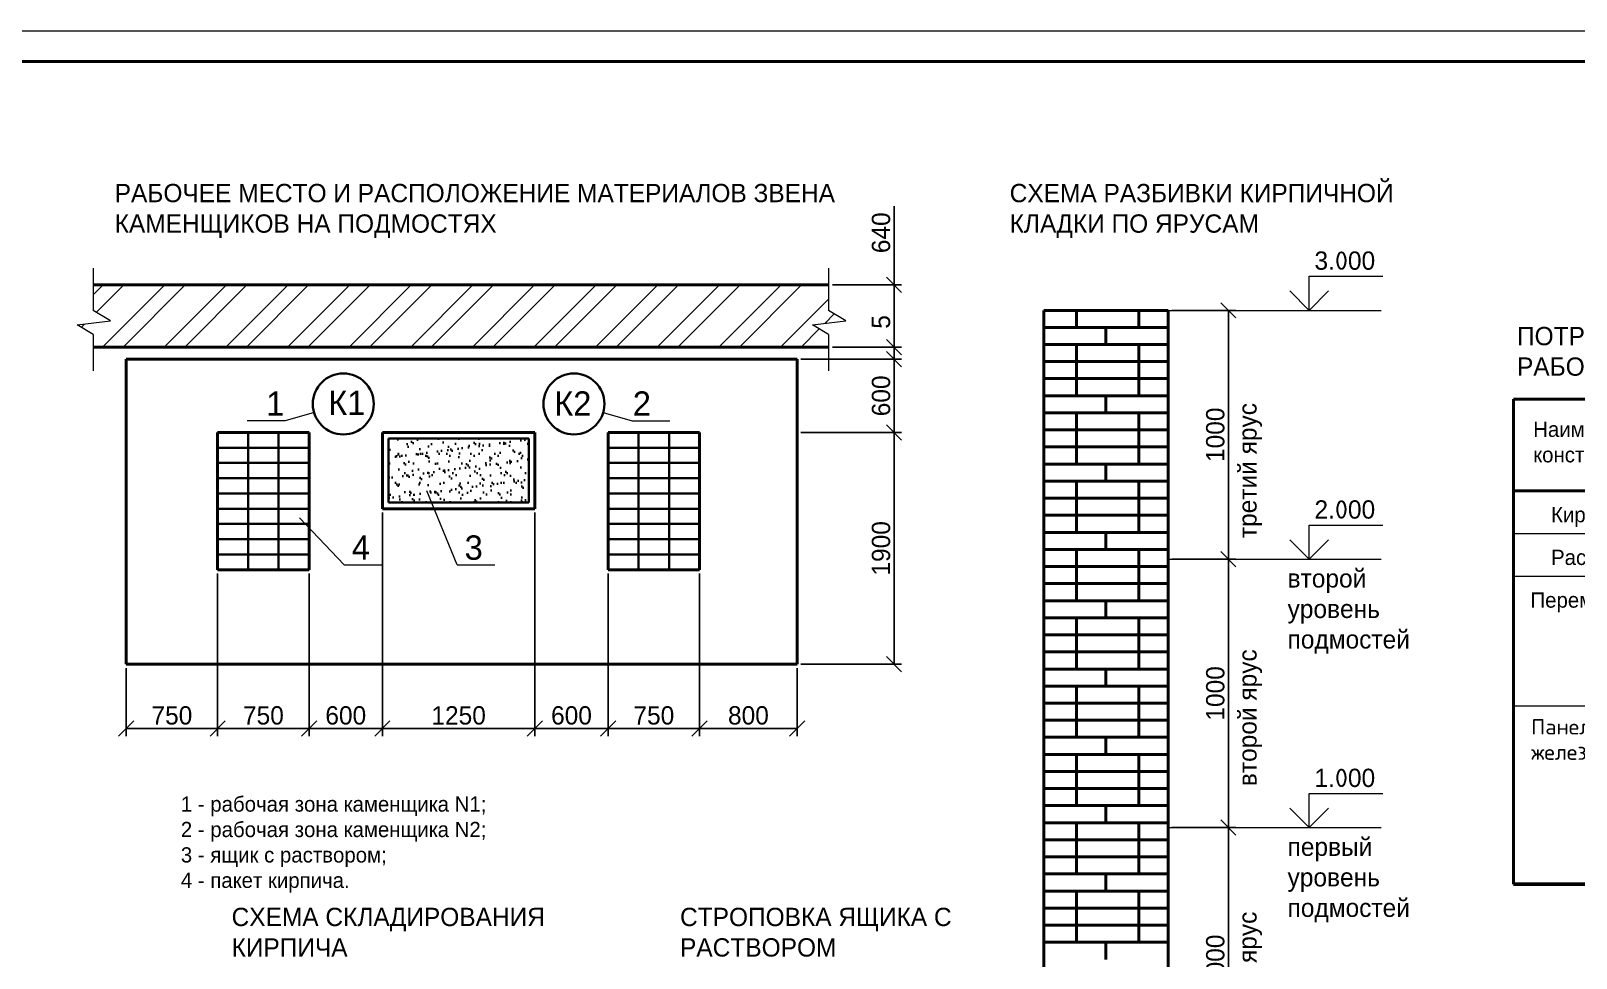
# Model space of a CAD drawing. Header units: millimetres. Extents: x 707 to 5070, y -235 to 1028.
# Drawn here: x 3552.6 to 3805.8, y 209.7 to 361.7 of the extents above; entities that cross this region are included whole.
import ezdxf

# ---------------------------------------------------------------- set-up
doc = ezdxf.new("R2010")
doc.units = ezdxf.units.MM
for name, color, linetype, lineweight in [('Основная', 7, 'Continuous', 40), ('Средняя', 94, 'Continuous', 30), ('Тонкая', 5, 'Continuous', 15)]:
    doc.layers.add(name, color=color, linetype=linetype, lineweight=lineweight)
doc.dimstyles.new('20', dxfattribs={"dimtxt": 3, "dimasz": 2.5, "dimexe": 1.25, "dimexo": 0.625, "dimtad": 1, "dimdec": 0, "dimlfac": 20, "dimtxsty": 'Standard', "dimblk": 'OBLIQUE', "dimcen": 2.5, "dimadec": 0, "dimazin": 0, "dimtfac": 1, "dimtdec": 0, "dimtmove": 0, "dimatfit": 3, "dimldrblk": 'OBLIQUE', "dimfxl": 0, "dimarcsym": 0})
doc.dimstyles.new('50', dxfattribs={"dimtxt": 5, "dimasz": 2.5, "dimexe": 1.25, "dimexo": 0.625, "dimtad": 1, "dimdec": 0, "dimlfac": 50, "dimtxsty": 'Standard', "dimblk": 'OBLIQUE', "dimcen": 2.5, "dimadec": 0, "dimazin": 0, "dimtfac": 1, "dimtdec": 0, "dimtmove": 0, "dimatfit": 3, "dimldrblk": 'OBLIQUE', "dimfxl": 0, "dimarcsym": 0})

# ---------------------------------------------------------------- blocks, each defined once
blk = doc.blocks.new('_Oblique')
at = {"color": 0, "linetype": 'ByBlock', "lineweight": -2}
blk.add_line((-0.5, -0.5), (0.5, 0.5), dxfattribs=at)
blk = doc.blocks.new('*D113')
at = {"layer": 'Defpoints', "color": 0, "lineweight": 50}
for p in [(3738.97, 315.92), (3748.84, 315.92), (3738.97, 275.12)]:
    blk.add_point(p, dxfattribs=at)
at = {"layer": 'Тонкая', "color": 0, "lineweight": -2}
for p, q in [((3739.6, 315.92), (3750.09, 315.92)), ((3748.84, 275.12), (3748.84, 315.92)), ((3739.6, 275.12), (3750.09, 275.12))]:
    blk.add_line(p, q, dxfattribs=at)
at = {"layer": 'Тонкая', "color": 0, "lineweight": -2, "xscale": 2.5, "yscale": 2.5, "zscale": 2.5}
for p, rotation in [((3748.84, 315.92), 90), ((3748.84, 275.12), 270)]:
    blk.add_blockref('_Oblique', p, dxfattribs=dict(at, rotation=rotation))
at = {"layer": 'Тонкая', "color": 0, "insert": (3746.71, 295.52), "char_height": 3, "attachment_point": 5, "rotation": 90}
blk.add_mtext('1000', dxfattribs=at)
blk = doc.blocks.new('*D112')
at = {"layer": 'Defpoints', "color": 0, "lineweight": 50}
for p in [(3738.97, 275.12), (3748.84, 275.12), (3738.97, 231.12)]:
    blk.add_point(p, dxfattribs=at)
at = {"layer": 'Тонкая', "color": 0, "lineweight": -2}
for p, q in [((3739.6, 275.12), (3750.09, 275.12)), ((3748.84, 231.12), (3748.84, 275.12)), ((3739.6, 231.12), (3750.09, 231.12))]:
    blk.add_line(p, q, dxfattribs=at)
at = {"layer": 'Тонкая', "color": 0, "lineweight": -2, "xscale": 2.5, "yscale": 2.5, "zscale": 2.5}
for p, rotation in [((3748.84, 275.12), 90), ((3748.84, 231.12), 270)]:
    blk.add_blockref('_Oblique', p, dxfattribs=dict(at, rotation=rotation))
at = {"layer": 'Тонкая', "color": 0, "insert": (3746.71, 253.12), "char_height": 3, "attachment_point": 5, "rotation": 90}
blk.add_mtext('1000', dxfattribs=at)
blk = doc.blocks.new('*D111')
at = {"layer": 'Defpoints', "color": 0, "lineweight": 50}
for p in [(3738.97, 231.12), (3748.84, 231.12), (3738.97, 187.12)]:
    blk.add_point(p, dxfattribs=at)
at = {"layer": 'Тонкая', "color": 0, "lineweight": -2}
for p, q in [((3739.6, 231.12), (3750.09, 231.12)), ((3748.84, 187.12), (3748.84, 231.12)), ((3739.6, 187.12), (3750.09, 187.12))]:
    blk.add_line(p, q, dxfattribs=at)
at = {"layer": 'Тонкая', "color": 0, "lineweight": -2, "xscale": 2.5, "yscale": 2.5, "zscale": 2.5}
for p, rotation in [((3748.84, 231.12), 90), ((3748.84, 187.12), 270)]:
    blk.add_blockref('_Oblique', p, dxfattribs=dict(at, rotation=rotation))
at = {"layer": 'Тонкая', "color": 0, "insert": (3746.71, 209.12), "char_height": 3, "attachment_point": 5, "rotation": 90}
blk.add_mtext('1000', dxfattribs=at)
blk = doc.blocks.new('*D110')
at = {"layer": 'Defpoints', "color": 0, "lineweight": 50}
for p in [(3583.17, 273.4), (3568.17, 257.9), (3568.17, 247.38)]:
    blk.add_point(p, dxfattribs=at)
at = {"layer": 'Тонкая', "color": 0, "lineweight": -2}
for p, q in [((3583.17, 272.77), (3583.17, 246.13)), ((3568.17, 257.27), (3568.17, 246.13)), ((3583.17, 247.38), (3568.17, 247.38))]:
    blk.add_line(p, q, dxfattribs=at)
at = {"layer": 'Тонкая', "color": 0, "lineweight": -2, "xscale": 2.5, "yscale": 2.5, "zscale": 2.5, "rotation": 180}
blk.add_blockref('_Oblique', (3568.17, 247.38), dxfattribs=at)
at = {"layer": 'Тонкая', "color": 0, "lineweight": -2, "xscale": 2.5, "yscale": 2.5, "zscale": 2.5}
blk.add_blockref('_Oblique', (3583.17, 247.38), dxfattribs=at)
at = {"layer": 'Тонкая', "color": 0, "insert": (3575.67, 249.5), "char_height": 3, "attachment_point": 5}
blk.add_mtext('750', dxfattribs=at)
blk = doc.blocks.new('*D109')
at = {"layer": 'Defpoints', "color": 0, "lineweight": 50}
for p in [(3583.17, 273.4), (3598.17, 273.4), (3583.17, 247.38)]:
    blk.add_point(p, dxfattribs=at)
at = {"layer": 'Тонкая', "color": 0, "lineweight": -2}
for p, q in [((3583.17, 272.77), (3583.17, 246.13)), ((3598.17, 272.77), (3598.17, 246.13)), ((3598.17, 247.38), (3583.17, 247.38))]:
    blk.add_line(p, q, dxfattribs=at)
at = {"layer": 'Тонкая', "color": 0, "lineweight": -2, "xscale": 2.5, "yscale": 2.5, "zscale": 2.5, "rotation": 180}
blk.add_blockref('_Oblique', (3583.17, 247.38), dxfattribs=at)
at = {"layer": 'Тонкая', "color": 0, "lineweight": -2, "xscale": 2.5, "yscale": 2.5, "zscale": 2.5}
blk.add_blockref('_Oblique', (3598.17, 247.38), dxfattribs=at)
at = {"layer": 'Тонкая', "color": 0, "insert": (3590.67, 249.5), "char_height": 3, "attachment_point": 5}
blk.add_mtext('750', dxfattribs=at)
blk = doc.blocks.new('*D108')
at = {"layer": 'Defpoints', "color": 0, "lineweight": 50}
for p in [(3610.17, 283.4), (3598.17, 273.4), (3598.17, 247.38)]:
    blk.add_point(p, dxfattribs=at)
at = {"layer": 'Тонкая', "color": 0, "lineweight": -2}
for p, q in [((3610.17, 282.77), (3610.17, 246.13)), ((3598.17, 272.77), (3598.17, 246.13)), ((3610.17, 247.38), (3598.17, 247.38))]:
    blk.add_line(p, q, dxfattribs=at)
at = {"layer": 'Тонкая', "color": 0, "lineweight": -2, "xscale": 2.5, "yscale": 2.5, "zscale": 2.5, "rotation": 180}
blk.add_blockref('_Oblique', (3598.17, 247.38), dxfattribs=at)
at = {"layer": 'Тонкая', "color": 0, "lineweight": -2, "xscale": 2.5, "yscale": 2.5, "zscale": 2.5}
blk.add_blockref('_Oblique', (3610.17, 247.38), dxfattribs=at)
at = {"layer": 'Тонкая', "color": 0, "insert": (3604.17, 249.5), "char_height": 3, "attachment_point": 5}
blk.add_mtext('600', dxfattribs=at)
blk = doc.blocks.new('*D107')
at = {"layer": 'Defpoints', "color": 0, "lineweight": 50}
for p in [(3610.17, 283.4), (3635.17, 283.4), (3610.17, 247.38)]:
    blk.add_point(p, dxfattribs=at)
at = {"layer": 'Тонкая', "color": 0, "lineweight": -2}
for p, q in [((3610.17, 282.77), (3610.17, 246.13)), ((3635.17, 282.77), (3635.17, 246.13)), ((3635.17, 247.38), (3610.17, 247.38))]:
    blk.add_line(p, q, dxfattribs=at)
at = {"layer": 'Тонкая', "color": 0, "lineweight": -2, "xscale": 2.5, "yscale": 2.5, "zscale": 2.5, "rotation": 180}
blk.add_blockref('_Oblique', (3610.17, 247.38), dxfattribs=at)
at = {"layer": 'Тонкая', "color": 0, "lineweight": -2, "xscale": 2.5, "yscale": 2.5, "zscale": 2.5}
blk.add_blockref('_Oblique', (3635.17, 247.38), dxfattribs=at)
at = {"layer": 'Тонкая', "color": 0, "insert": (3622.67, 249.5), "char_height": 3, "attachment_point": 5}
blk.add_mtext('1250', dxfattribs=at)
blk = doc.blocks.new('*D106')
at = {"layer": 'Defpoints', "color": 0, "lineweight": 50}
for p in [(3635.17, 283.4), (3647.17, 273.4), (3635.17, 247.38)]:
    blk.add_point(p, dxfattribs=at)
at = {"layer": 'Тонкая', "color": 0, "lineweight": -2}
for p, q in [((3635.17, 282.77), (3635.17, 246.13)), ((3647.17, 272.77), (3647.17, 246.13)), ((3647.17, 247.38), (3635.17, 247.38))]:
    blk.add_line(p, q, dxfattribs=at)
at = {"layer": 'Тонкая', "color": 0, "lineweight": -2, "xscale": 2.5, "yscale": 2.5, "zscale": 2.5, "rotation": 180}
blk.add_blockref('_Oblique', (3635.17, 247.38), dxfattribs=at)
at = {"layer": 'Тонкая', "color": 0, "lineweight": -2, "xscale": 2.5, "yscale": 2.5, "zscale": 2.5}
blk.add_blockref('_Oblique', (3647.17, 247.38), dxfattribs=at)
at = {"layer": 'Тонкая', "color": 0, "insert": (3641.17, 249.5), "char_height": 3, "attachment_point": 5}
blk.add_mtext('600', dxfattribs=at)
blk = doc.blocks.new('*D105')
at = {"layer": 'Defpoints', "color": 0, "lineweight": 50}
for p in [(3647.17, 273.4), (3662.17, 273.4), (3647.17, 247.38)]:
    blk.add_point(p, dxfattribs=at)
at = {"layer": 'Тонкая', "color": 0, "lineweight": -2}
for p, q in [((3647.17, 272.77), (3647.17, 246.13)), ((3662.17, 272.77), (3662.17, 246.13)), ((3662.17, 247.38), (3647.17, 247.38))]:
    blk.add_line(p, q, dxfattribs=at)
at = {"layer": 'Тонкая', "color": 0, "lineweight": -2, "xscale": 2.5, "yscale": 2.5, "zscale": 2.5, "rotation": 180}
blk.add_blockref('_Oblique', (3647.17, 247.38), dxfattribs=at)
at = {"layer": 'Тонкая', "color": 0, "lineweight": -2, "xscale": 2.5, "yscale": 2.5, "zscale": 2.5}
blk.add_blockref('_Oblique', (3662.17, 247.38), dxfattribs=at)
at = {"layer": 'Тонкая', "color": 0, "insert": (3654.67, 249.5), "char_height": 3, "attachment_point": 5}
blk.add_mtext('750', dxfattribs=at)
blk = doc.blocks.new('*D104')
at = {"layer": 'Defpoints', "color": 0, "lineweight": 50}
for p in [(3662.17, 273.4), (3678.17, 257.9), (3662.17, 247.38)]:
    blk.add_point(p, dxfattribs=at)
at = {"layer": 'Тонкая', "color": 0, "lineweight": -2}
for p, q in [((3662.17, 272.77), (3662.17, 246.13)), ((3678.17, 257.27), (3678.17, 246.13)), ((3678.17, 247.38), (3662.17, 247.38))]:
    blk.add_line(p, q, dxfattribs=at)
at = {"layer": 'Тонкая', "color": 0, "lineweight": -2, "xscale": 2.5, "yscale": 2.5, "zscale": 2.5, "rotation": 180}
blk.add_blockref('_Oblique', (3662.17, 247.38), dxfattribs=at)
at = {"layer": 'Тонкая', "color": 0, "lineweight": -2, "xscale": 2.5, "yscale": 2.5, "zscale": 2.5}
blk.add_blockref('_Oblique', (3678.17, 247.38), dxfattribs=at)
at = {"layer": 'Тонкая', "color": 0, "insert": (3670.17, 249.5), "char_height": 3, "attachment_point": 5}
blk.add_mtext('800', dxfattribs=at)
blk = doc.blocks.new('*D103')
at = {"layer": 'Defpoints', "color": 0, "lineweight": 50}
for p in [(3683.32, 309.9), (3694.04, 309.9), (3678.17, 307.9)]:
    blk.add_point(p, dxfattribs=at)
at = {"layer": 'Тонкая', "color": 0, "lineweight": -2}
for p, q in [((3694.04, 309.9), (3694.04, 315.65)), ((3683.94, 309.9), (3695.29, 309.9)), ((3694.04, 307.9), (3694.04, 309.9)), ((3678.79, 307.9), (3695.29, 307.9))]:
    blk.add_line(p, q, dxfattribs=at)
at = {"layer": 'Тонкая', "color": 0, "lineweight": -2, "xscale": 2.5, "yscale": 2.5, "zscale": 2.5}
for p, rotation in [((3694.04, 309.9), 90), ((3694.04, 307.9), 270)]:
    blk.add_blockref('_Oblique', p, dxfattribs=dict(at, rotation=rotation))
at = {"layer": 'Тонкая', "color": 0, "insert": (3691.92, 314.02), "char_height": 3, "attachment_point": 5, "rotation": 90}
blk.add_mtext('5', dxfattribs=at)
blk = doc.blocks.new('*D102')
at = {"layer": 'Defpoints', "color": 0, "lineweight": 50}
for p in [(3683.32, 320.1), (3694.04, 320.1), (3683.32, 309.9)]:
    blk.add_point(p, dxfattribs=at)
at = {"layer": 'Тонкая', "color": 0, "lineweight": -2}
for p, q in [((3694.04, 320.1), (3694.04, 333.01)), ((3683.94, 320.1), (3695.29, 320.1)), ((3694.04, 309.9), (3694.04, 320.1)), ((3683.94, 309.9), (3695.29, 309.9))]:
    blk.add_line(p, q, dxfattribs=at)
at = {"layer": 'Тонкая', "color": 0, "lineweight": -2, "xscale": 2.5, "yscale": 2.5, "zscale": 2.5}
for p, rotation in [((3694.04, 320.1), 90), ((3694.04, 309.9), 270)]:
    blk.add_blockref('_Oblique', p, dxfattribs=dict(at, rotation=rotation))
at = {"layer": 'Тонкая', "color": 0, "insert": (3691.92, 328.64), "char_height": 3, "attachment_point": 5, "rotation": 90}
blk.add_mtext('640', dxfattribs=at)
blk = doc.blocks.new('*D100')
at = {"layer": 'Defpoints', "color": 0, "lineweight": 50}
for p in [(3694.04, 307.9), (3694.04, 307.9), (3678.17, 295.9)]:
    blk.add_point(p, dxfattribs=at)
at = {"layer": 'Тонкая', "color": 0, "lineweight": -2}
for p, q in [((3693.42, 307.9), (3692.79, 307.9)), ((3694.04, 295.9), (3694.04, 307.9)), ((3678.79, 295.9), (3695.29, 295.9))]:
    blk.add_line(p, q, dxfattribs=at)
at = {"layer": 'Тонкая', "color": 0, "lineweight": -2, "xscale": 2.5, "yscale": 2.5, "zscale": 2.5}
for p, rotation in [((3694.04, 307.9), 90), ((3694.04, 295.9), 270)]:
    blk.add_blockref('_Oblique', p, dxfattribs=dict(at, rotation=rotation))
at = {"layer": 'Тонкая', "color": 0, "insert": (3691.92, 301.9), "char_height": 3, "attachment_point": 5, "rotation": 90}
blk.add_mtext('600', dxfattribs=at)
blk = doc.blocks.new('*D101')
at = {"layer": 'Defpoints', "color": 0, "lineweight": 50}
for p in [(3678.17, 295.9), (3694.04, 295.9), (3678.17, 257.9)]:
    blk.add_point(p, dxfattribs=at)
at = {"layer": 'Тонкая', "color": 0, "lineweight": -2}
for p, q in [((3678.79, 295.9), (3695.29, 295.9)), ((3694.04, 257.9), (3694.04, 295.9)), ((3678.79, 257.9), (3695.29, 257.9))]:
    blk.add_line(p, q, dxfattribs=at)
at = {"layer": 'Тонкая', "color": 0, "lineweight": -2, "xscale": 2.5, "yscale": 2.5, "zscale": 2.5}
for p, rotation in [((3694.04, 295.9), 90), ((3694.04, 257.9), 270)]:
    blk.add_blockref('_Oblique', p, dxfattribs=dict(at, rotation=rotation))
at = {"layer": 'Тонкая', "color": 0, "insert": (3691.92, 276.9), "char_height": 3, "attachment_point": 5, "rotation": 90}
blk.add_mtext('1900', dxfattribs=at)

msp = doc.modelspace()

# ---------------------------------------------------------------- hatches: boundary and pattern name
at = {"layer": 'Средняя'}
h = msp.add_hatch(dxfattribs=at)
h.set_pattern_fill('AR-SAND', color=0, scale=0.05, style=0)
h.set_pattern_definition([(37.5, (4133.3109, 646.5383), (-0.0800016, 2.447066), [0, -1.9304, 0, -2.159, 0, -2.06375]), (7.5, (4133.311, 646.5383), (2.247616, 3.584126), [0, -1.0414, 0, -1.7399, 0, -0.66675]), (327.5, (4131.7488, 646.5383), (3.954962, 0.007186), [0, -0.635, 0, -2.286, 0, -2.9845]), (317.5, (4131.7488, 646.5383), (3.817782, 1.114647), [0, -0.3175, 0, -1.4986, 0, -1.7145])])
h.paths.add_polyline_path([(3634.1664, 294.895), (3622.6664, 294.895), (3611.1664, 294.895), (3611.1664, 284.395), (3622.6664, 284.395), (3634.1664, 284.395)])
at = {"layer": 'Тонкая'}
h = msp.add_hatch(dxfattribs=at)
h.set_pattern_fill('ANSI32', color=0, scale=0.75, style=0)
h.set_pattern_definition([(45, (4133.311, 646.538), (-5.051394, 5.051394), []), (45, (4136.6784, 646.538), (-5.051394, 5.051394), [])])
h.paths.add_polyline_path([(3683.3188, 315.8817), (3683.3188, 320.095), (3562.7769, 320.095), (3562.7769, 315.8817), (3565.5976, 314.2039), (3560.1488, 313.522), (3562.7769, 311.9433), (3562.7769, 309.895), (3683.3188, 309.895), (3683.3188, 311.9433), (3680.6907, 313.522), (3686.1395, 314.2039)])

# ---------------------------------------------------------------- linework, layer by layer
at = {"lineweight": 50}
msp.add_line((3795.554, 221.8672), (3980.371, 221.8672), dxfattribs=at)
at = {"layer": 'Основная', "color": 0}
for p, q in [((3342.6208, 356.7339), (4158.6208, 356.7339)), ((3562.7769, 320.095), (3683.3188, 320.095)), ((3738.9726, 315.9201), (3718.5726, 315.9201)), ((3718.5726, 315.9201), (3718.5726, 175.9201)), ((3723.9726, 315.9201), (3723.9726, 313.1201)), ((3734.1726, 313.1201), (3734.1726, 315.9201)), ((3738.9726, 315.9201), (3738.9726, 187.1201)), ((3738.9726, 313.1201), (3718.5726, 313.1201)), ((3728.7726, 313.1201), (3728.7726, 310.3201)), ((3562.7769, 309.895), (3683.3188, 309.895)), ((3738.9726, 310.3201), (3718.5726, 310.3201)), ((3723.9726, 310.3201), (3723.9726, 301.9201)), ((3734.1726, 301.9201), (3734.1726, 310.3201)), ((3568.1664, 257.895), (3568.1664, 307.895)), ((3568.1664, 307.895), (3678.1664, 307.895)), ((3678.1664, 307.895), (3678.1664, 257.895)), ((3738.9726, 307.5201), (3718.5726, 307.5201)), ((3738.9726, 304.7201), (3718.5726, 304.7201)), ((3738.9726, 301.9201), (3718.5726, 301.9201)), ((3728.7726, 301.9201), (3728.7726, 299.1201)), ((3738.9726, 299.1201), (3718.5726, 299.1201)), ((3723.9726, 299.1201), (3723.9726, 290.7201)), ((3734.1726, 290.7201), (3734.1726, 299.1201)), ((3795.554, 301.3543), (3980.554, 301.3543)), ((3795.554, 301.3543), (3795.554, 221.8672)), ((3583.1664, 295.895), (3583.1664, 273.395)), ((3583.1664, 295.895), (3598.1664, 295.895)), ((3598.1664, 295.895), (3598.1664, 273.395)), ((3610.1664, 295.895), (3610.1664, 283.395)), ((3610.1664, 295.895), (3622.6664, 295.895)), ((3635.1664, 295.895), (3622.6664, 295.895)), ((3635.1664, 295.895), (3635.1664, 283.395)), ((3647.1664, 295.895), (3647.1664, 273.395)), ((3662.1664, 295.895), (3647.1664, 295.895)), ((3662.1664, 295.895), (3662.1664, 273.395)), ((3738.9726, 296.3201), (3718.5726, 296.3201)), ((3738.9726, 293.5201), (3718.5726, 293.5201)), ((3738.9726, 290.7201), (3718.5726, 290.7201)), ((3728.7726, 290.7201), (3728.7726, 287.9201)), ((3738.9726, 287.9201), (3718.5726, 287.9201)), ((3723.9726, 287.9201), (3723.9726, 279.5201)), ((3734.1726, 279.5201), (3734.1726, 287.9201)), ((3795.554, 286.3543), (3980.554, 286.3543)), ((3738.9726, 285.1201), (3718.5726, 285.1201)), ((3610.1664, 283.395), (3622.6664, 283.395)), ((3635.1664, 283.395), (3622.6664, 283.395)), ((3738.9726, 282.3201), (3718.5726, 282.3201)), ((3738.9726, 279.5201), (3718.5726, 279.5201)), ((3728.7726, 279.5201), (3728.7726, 276.7201)), ((3738.9726, 276.7201), (3718.5726, 276.7201)), ((3723.9726, 276.7201), (3723.9726, 268.3201)), ((3734.1726, 268.3201), (3734.1726, 276.7201)), ((3738.9726, 273.9201), (3718.5726, 273.9201)), ((3583.1664, 273.395), (3598.1664, 273.395)), ((3662.1664, 273.395), (3647.1664, 273.395)), ((3738.9726, 271.1201), (3718.5726, 271.1201)), ((3738.9726, 268.3201), (3718.5726, 268.3201)), ((3728.7726, 268.3201), (3728.7726, 265.5201)), ((3738.9726, 265.5201), (3718.5726, 265.5201)), ((3723.9726, 265.5201), (3723.9726, 257.1201)), ((3734.1726, 257.1201), (3734.1726, 265.5201)), ((3738.9726, 262.7201), (3718.5726, 262.7201)), ((3738.9726, 259.9201), (3718.5726, 259.9201)), ((3678.1664, 257.895), (3568.1664, 257.895)), ((3738.9726, 257.1201), (3718.5726, 257.1201)), ((3728.7726, 257.1201), (3728.7726, 254.3201)), ((3738.9726, 254.3201), (3718.5726, 254.3201)), ((3723.9726, 254.3201), (3723.9726, 245.9201)), ((3734.1726, 245.9201), (3734.1726, 254.3201)), ((3738.9726, 251.5201), (3718.5726, 251.5201)), ((3738.9726, 248.7201), (3718.5726, 248.7201)), ((3738.9726, 245.9201), (3718.5726, 245.9201)), ((3728.7726, 245.9201), (3728.7726, 243.1201)), ((3738.9726, 243.1201), (3718.5726, 243.1201)), ((3723.9726, 243.1201), (3723.9726, 234.7201)), ((3734.1726, 234.7201), (3734.1726, 243.1201)), ((3738.9726, 240.3201), (3718.5726, 240.3201)), ((3738.9726, 237.5201), (3718.5726, 237.5201)), ((3738.9726, 234.7201), (3718.5726, 234.7201)), ((3728.7726, 234.7201), (3728.7726, 231.9201)), ((3738.9726, 231.9201), (3718.5726, 231.9201)), ((3723.9726, 231.9201), (3723.9726, 223.5201)), ((3734.1726, 223.5201), (3734.1726, 231.9201)), ((3738.9726, 229.1201), (3718.5726, 229.1201)), ((3738.9726, 226.3201), (3718.5726, 226.3201)), ((3738.9726, 223.5201), (3718.5726, 223.5201)), ((3728.7726, 223.5201), (3728.7726, 220.7201)), ((3738.9726, 220.7201), (3718.5726, 220.7201)), ((3723.9726, 220.7201), (3723.9726, 212.3201)), ((3734.1726, 212.3201), (3734.1726, 220.7201)), ((3738.9726, 217.9201), (3718.5726, 217.9201)), ((3738.9726, 215.1201), (3718.5726, 215.1201)), ((3738.9726, 212.3201), (3718.5726, 212.3201)), ((3728.7726, 212.3201), (3728.7726, 209.5201))]:
    msp.add_line(p, q, dxfattribs=at)
at = {"layer": 'Средняя', "color": 0}
for p, q in [((3588.1664, 295.895), (3588.1664, 273.395)), ((3593.1664, 295.895), (3593.1664, 273.395)), ((3611.1664, 294.895), (3611.1664, 284.395)), ((3611.1664, 294.895), (3622.6664, 294.895)), ((3634.1664, 294.895), (3622.6664, 294.895)), ((3634.1664, 294.895), (3634.1664, 284.395)), ((3652.1664, 295.895), (3652.1664, 273.395)), ((3657.1664, 295.895), (3657.1664, 273.395)), ((3583.1664, 293.395), (3598.1664, 293.395)), ((3662.1664, 293.395), (3647.1664, 293.395)), ((3583.1664, 290.895), (3598.1664, 290.895)), ((3662.1664, 290.895), (3647.1664, 290.895)), ((3583.1664, 288.395), (3598.1664, 288.395)), ((3662.1664, 288.395), (3647.1664, 288.395)), ((3583.1664, 285.895), (3598.1664, 285.895)), ((3611.1664, 284.395), (3622.6664, 284.395)), ((3634.1664, 284.395), (3622.6664, 284.395)), ((3662.1664, 285.895), (3647.1664, 285.895)), ((3583.1664, 283.395), (3598.1664, 283.395)), ((3662.1664, 283.395), (3647.1664, 283.395)), ((3583.1664, 280.895), (3598.1664, 280.895)), ((3662.1664, 280.895), (3647.1664, 280.895)), ((3583.1664, 278.395), (3598.1664, 278.395)), ((3662.1664, 278.395), (3647.1664, 278.395)), ((3583.1664, 275.895), (3598.1664, 275.895)), ((3662.1664, 275.895), (3647.1664, 275.895))]:
    msp.add_line(p, q, dxfattribs=at)
for centre in [(3603.7661, 300.5792), (3641.5667, 300.5792)]:
    msp.add_circle(centre, 5, dxfattribs=at)
at = {"layer": 'Тонкая', "color": 0}
for p, q in [((3322.6208, 361.7339), (4163.6208, 361.7339)), ((3562.7769, 322.8196), (3562.7769, 315.8817)), ((3683.3188, 322.8196), (3683.3188, 315.8817)), ((3762.0746, 315.9201), (3762.0746, 321.5145)), ((3762.0746, 321.5145), (3774.1387, 321.5145)), ((3762.0746, 315.9201), (3758.8926, 319.1021)), ((3765.2565, 319.1021), (3762.0746, 315.9201)), ((3560.1488, 313.522), (3565.5976, 314.2039)), ((3565.5976, 314.2039), (3562.7769, 315.8817)), ((3680.6907, 313.522), (3686.1395, 314.2039)), ((3686.1395, 314.2039), (3683.3188, 315.8817)), ((3738.9726, 315.9201), (3773.9099, 315.9201)), ((3562.7769, 311.9433), (3560.1488, 313.522)), ((3562.7769, 311.9433), (3562.7769, 306.0174)), ((3683.3188, 311.9433), (3680.6907, 313.522)), ((3683.3188, 311.9433), (3683.3188, 306.0174)), ((3598.9663, 299.1786), (3594.2177, 297.793)), ((3646.3665, 299.1786), (3651.1151, 297.793)), ((3594.2177, 297.793), (3588.0271, 297.793)), ((3651.1151, 297.793), (3657.3057, 297.793)), ((3622.4131, 274.1827), (3617.4624, 286.3434)), ((3603.9117, 274.1827), (3596.5807, 281.9124)), ((3762.0746, 275.1201), (3762.0746, 280.7145)), ((3762.0746, 280.7145), (3774.1387, 280.7145)), ((3795.554, 279.3543), (3980.554, 279.3543)), ((3762.0746, 275.1201), (3758.8926, 278.3021)), ((3765.2565, 278.3021), (3762.0746, 275.1201)), ((3603.9117, 274.1827), (3610.1023, 274.1827)), ((3622.4131, 274.1827), (3628.6038, 274.1827)), ((3738.9726, 275.1201), (3773.9099, 275.1201)), ((3795.554, 272.3543), (3980.554, 272.3543)), ((3795.554, 251.0563), (3980.554, 251.0563)), ((3762.0746, 231.1201), (3762.0746, 236.7145)), ((3762.0746, 236.7145), (3774.1387, 236.7145)), ((3762.0746, 231.1201), (3758.8926, 234.3021)), ((3765.2565, 234.3021), (3762.0746, 231.1201)), ((3738.9726, 231.1201), (3773.9099, 231.1201))]:
    msp.add_line(p, q, dxfattribs=at)

# ---------------------------------------------------------------- texts
at = {"insert": (3798.4827, 248.8955), "char_height": 2.5, "width": 84.820287, "attachment_point": 1}
msp.add_mtext('{\\Ftxt.shx|c204;Панели перекрытия сборные\\Pжелезобетонные}', dxfattribs=at)
at = {"layer": 'Средняя', "color": 0, "attachment_point": 1}
for s, insert, char_height, width in [('СХЕМА РАЗБИВКИ КИРПИЧНОЙ КЛАДКИ ПО ЯРУСАМ', (3712.9986, 336.6523), 3, 78.70848), ('РАБОЧЕЕ МЕСТО И РАСПОЛОЖЕНИЕ МАТЕРИАЛОВ ЗВЕНА КАМЕНЩИКОВ НА ПОДМОСТЯХ', (3566.294, 336.6523), 3, 120.172205), ('ПОТРЕБНОСТЬ В МАТЕРИАЛАХ, ПОЛУФАБРИКАТАХ И КОНСТРУКЦИЯХ ДЛЯ ВЫПОЛНЕНИЯ РАБОТ ПО КИРПИЧНОЙ КЛАДКЕ 1-ГО ЭТАЖА ', (3796.1529, 313.2027), 3, 184.339611), ('К1', (3601.2939, 302.7452), 4, 6.198503), ('К2', (3638.3406, 302.6465), 4, 6.198503), ('СХЕМА СКЛАДИРОВАНИЯ КИРПИЧА', (3585.4548, 217.9749), 3, 60.487957), ('СТРОПОВКА ЯЩИКА С РАСТВОРОМ', (3658.9631, 217.9749), 3, 60.487957)]:
    msp.add_mtext(s, dxfattribs=dict(at, insert=insert, char_height=char_height, width=width))
at = {"layer": 'Тонкая', "color": 0}
for s, insert, char_height, width, attachment_point in [('3.{\\Ftxt.shx|c204;0}00', (3762.9569, 325.5745), 3, 11.825698, 1), ('1', (3591.1387, 302.6374), 4, 5.676862, 1), ('2', (3654.1941, 302.6374), 4, 5.676862, 3), ('Наименование материала, полуфабри- ката, конструкции (марка, ГОСТ)', (3798.811, 297.6666), 2.5, 86.058506, 1), ('2.{\\Ftxt.shx|c204;0}00', (3762.9569, 284.7745), 3, 11.825698, 1), ('Кирпич по ГОСТ 379-79', (3801.7368, 283.6733), 2.5, 56.821766, 1), ('4', (3608.1296, 279.0271), 4, 4.765776, 3), ('3', (3626.631, 279.0271), 4, 4.765776, 3), ('Раствор цементный', (3801.7368, 276.6733), 2.5, 56.821766, 1), ('второй уровень подмостей', (3758.5496, 273.4796), 3, 27.267047, 1), ('Перемычки (сер. 1.038.1-1 В1.):', (3798.3687, 269.6733), 2.5, 63.906454, 1), ('1.{\\Ftxt.shx|c204;0}00', (3762.9569, 240.7745), 3, 11.825698, 1), ('1 - рабочая зона каменщика N1;\\P2 - рабочая зона каменщика N2;\\P3 - ящик с раствором;\\P4 - пакет кирпича.', (3577.1348, 236.2312), 2.5, 109.6118, 1), ('первый уровень подмостей', (3758.5496, 229.4796), 3, 27.267047, 1)]:
    msp.add_mtext(s, dxfattribs=dict(at, insert=insert, char_height=char_height, width=width, attachment_point=attachment_point))
at = {"layer": 'Тонкая', "color": 0, "char_height": 3, "width": 42.737462, "attachment_point": 1, "rotation": 90}
for s, insert in [('третий ярус', (3750.4707, 278.5785)), ('второй ярус', (3750.4707, 237.917)), ('первый ярус', (3750.4707, 193.917))]:
    msp.add_mtext(s, dxfattribs=dict(at, insert=insert))

# ---------------------------------------------------------------- dimensions: what is measured, and where the dimension line sits
at = {"layer": 'Тонкая', "color": 0}
dim = msp.add_linear_dim(base=(3694.0413, 320.095), p1=(3683.3188, 309.895), p2=(3683.3188, 320.095), angle=90, text='640', dimstyle='50', override={"dimtxt": 3}, dxfattribs=at)
dim.commit()
dim.dimension.update_dxf_attribs({"geometry": '*D102', "text_midpoint": (3694.0413, 328.6367), "dimtype": 160})
for base, p1, p2, text, dimstyle, override, picture, middle in [((3748.839, 315.9201), (3738.9726, 275.1201), (3738.9726, 315.9201), '1000', '20', {"dimtmove": 1}, '*D113', (3746.714, 295.5201)), ((3694.0413, 309.895), (3678.1664, 307.895), (3683.3188, 309.895), '5', '50', {"dimtxt": 3}, '*D103', (3691.9163, 314.02)), ((3748.839, 275.1201), (3738.9726, 231.1201), (3738.9726, 275.1201), '1000', '20', {"dimtmove": 1}, '*D112', (3746.714, 253.1201))]:
    dim = msp.add_linear_dim(base=base, p1=p1, p2=p2, angle=90, text=text, dimstyle=dimstyle, override=override, dxfattribs=at)
    dim.commit()
    dim.dimension.update_dxf_attribs({"geometry": picture, "text_midpoint": middle})
for base, p1, p2, override, picture, middle in [((3694.0413, 307.895), (3678.1664, 295.895), (3694.0413, 307.895), {"dimtxt": 3, "dimtmove": 1}, '*D100', (3691.9163, 301.895)), ((3694.0413, 295.895), (3678.1664, 257.895), (3678.1664, 295.895), {"dimtxt": 3}, '*D101', (3691.9163, 276.895))]:
    dim = msp.add_linear_dim(base=base, p1=p1, p2=p2, angle=90, dimstyle='50', override=override, dxfattribs=at)
    dim.commit()
    dim.dimension.update_dxf_attribs({"geometry": picture, "text_midpoint": middle})
for base, p1, p2, override, picture, middle in [((3598.1664, 247.3761), (3610.1664, 283.395), (3598.1664, 273.395), {"dimtxt": 3, "dimtmove": 1}, '*D108', (3604.1664, 249.5011)), ((3610.1664, 247.3761), (3635.1664, 283.395), (3610.1664, 283.395), {"dimtxt": 3, "dimtmove": 1}, '*D107', (3622.6664, 249.5011)), ((3635.1664, 247.3761), (3647.1664, 273.395), (3635.1664, 283.395), {"dimtxt": 3, "dimtmove": 1}, '*D106', (3641.1664, 249.5011)), ((3568.1664, 247.3761), (3583.1664, 273.395), (3568.1664, 257.895), {"dimtxt": 3, "dimtmove": 1}, '*D110', (3575.6664, 249.5011)), ((3583.1664, 247.3761), (3598.1664, 273.395), (3583.1664, 273.395), {"dimtxt": 3, "dimtmove": 1}, '*D109', (3590.6664, 249.5011)), ((3647.1664, 247.3761), (3662.1664, 273.395), (3647.1664, 273.395), {"dimtxt": 3, "dimtmove": 1}, '*D105', (3654.6664, 249.5011)), ((3662.1664, 247.3761), (3678.1664, 257.895), (3662.1664, 273.395), {"dimtxt": 3}, '*D104', (3670.1664, 249.5011))]:
    dim = msp.add_linear_dim(base=base, p1=p1, p2=p2, dimstyle='50', override=override, dxfattribs=at)
    dim.commit()
    dim.dimension.update_dxf_attribs({"geometry": picture, "text_midpoint": middle})
dim = msp.add_linear_dim(base=(3748.839, 231.1201), p1=(3738.9726, 187.1201), p2=(3738.9726, 231.1201), angle=90, text='1000', dimstyle='20', dxfattribs=at)
dim.commit()
dim.dimension.update_dxf_attribs({"geometry": '*D111', "text_midpoint": (3746.714, 209.1201)})

doc.saveas('drawing.dxf')
